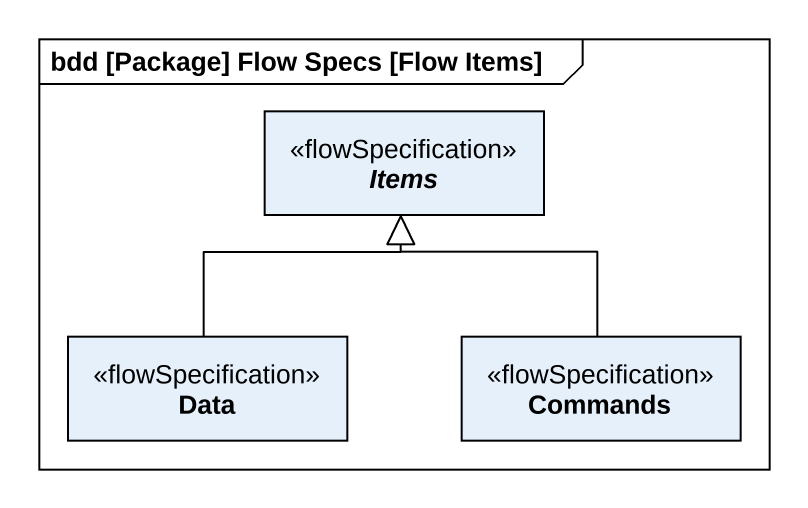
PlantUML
@startuml
mainframe bdd [Package] Flow Specs [Flow Items]
hide circle
hide empty members
interface Items <<flowSpecification>>
interface Data <<flowSpecification>>
interface Commands <<flowSpecification>>
Data -up-|> Items
Commands -up-|> Items
@enduml
